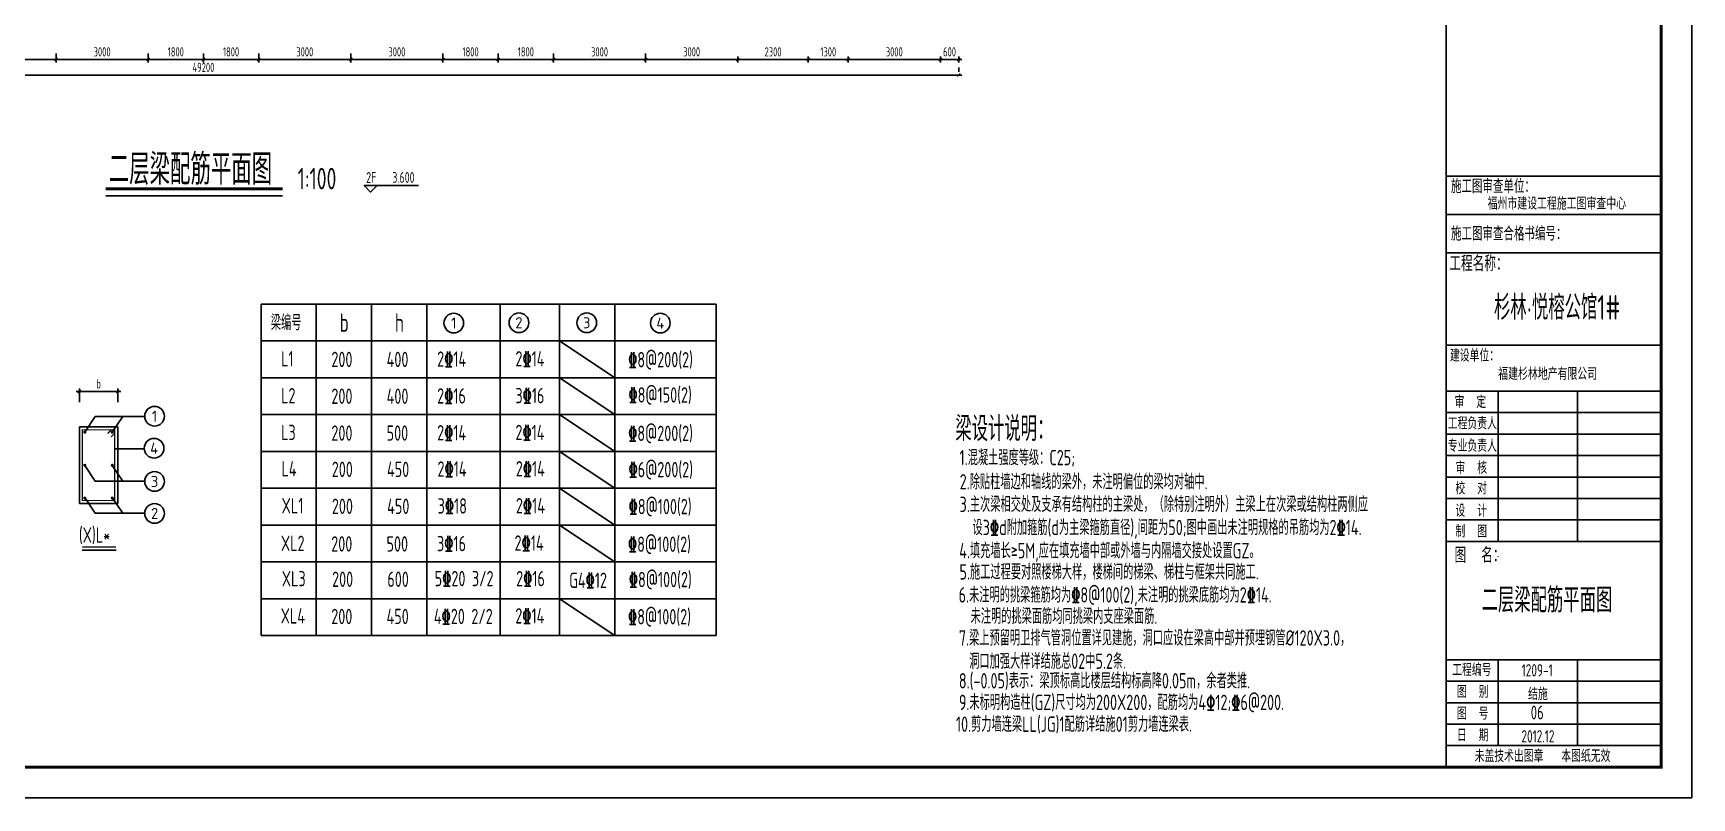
# Model space of a CAD drawing. Extents: x 580289 to 1106878, y -144605 to 78052.
# Drawn here: x 780266 to 834287, y -61777 to -36859 of the extents above; entities that cross this region are included whole.
import ezdxf
from ezdxf.enums import TextEntityAlignment as Align

# ---------------------------------------------------------------- set-up
doc = ezdxf.new("R2010")
doc.units = 0
doc.header["$LTSCALE"] = 100
doc.linetypes.add('CONTINOUS', pattern=[0])
doc.layers.get('0').update_dxf_attribs({"linetype": 'CONTINUOUS'})
doc.layers.get('Defpoints').update_dxf_attribs({"linetype": 'CONTINUOUS'})
for name, color, linetype in [('BBAR', 1, 'CONTINUOUS'), ('BDIM', 3, 'CONTINUOUS'), ('BSET', 2, 'CONTINUOUS'), ('DIM', 3, 'CONTINUOUS'), ('LAYER2', 7, 'CONTINUOUS'), ('PDIM', 3, 'CONTINUOUS'), ('TAB', 7, 'CONTINUOUS'), ('TEXT', 2, 'CONTINUOUS'), ('tm', 7, 'CONTINUOUS'), ('T图框', 7, 'CONTINUOUS'), ('图框', 254, 'CONTINUOUS')]:
    doc.layers.add(name, color=color, linetype=linetype)
doc.styles.add('HZ', font='tssdeng.shx', dxfattribs={"width": 0.7, "bigfont": 'tssdchn.shx'})
doc.styles.add('HZTXT2', font='tssdeng.shx', dxfattribs={"width": 0.7, "bigfont": 'tssdchn.shx'})
doc.styles.get("Standard").update_dxf_attribs({"font": 'tssdeng.shx', "width": 0.7, "bigfont": 'tssdchn.shx'})
doc.styles.add('TSSD_Dimension', font='Tssdeng.shx', dxfattribs={"width": 0.7, "bigfont": 'tssdchn.shx'})
doc.dimstyles.new('TSSD_100_100', dxfattribs={"dimtxt": 300, "dimasz": 100, "dimexe": 100, "dimexo": 250, "dimgap": 100, "dimtad": 1, "dimdec": 0, "dimzin": 0, "dimdsep": 46, "dimtxsty": 'TSSD_Dimension', "dimblk": 'ARCHTICK', "dimcen": 0, "dimdle": 100, "dimclrt": 7, "dimadec": 0, "dimazin": 0, "dimtfac": 1, "dimtdec": 0, "dimtix": 1, "dimtmove": 2, "dimatfit": 3, "dimfxl": 1, "dimtolj": 1, "dimtzin": 0, "dimarcsym": 0})

# ---------------------------------------------------------------- blocks, each defined once
blk = doc.blocks.new('A$C72C84CBD')
at = {"layer": '图框', "color": 0}
for p, q in [((76100, 1000), (76100, 58400)), ((76100, 20254), (83100, 20254)), ((76100, 19004), (83100, 19004)), ((76100, 17754), (83100, 17754)), ((76100, 14754), (83100, 14754)), ((76100, 13254), (83100, 13254)), ((77791, 13254), (77791, 8354)), ((80377, 13254), (80377, 8354)), ((76100, 12554), (83100, 12554)), ((76100, 11854), (83100, 11854)), ((76100, 11154), (83100, 11154)), ((76100, 10454), (83100, 10454)), ((76100, 9754), (83100, 9754)), ((76100, 9054), (83100, 9054)), ((76100, 8354), (83100, 8354)), ((77791, 7859), (77791, 7854)), ((76100, 4500), (83100, 4500)), ((77791, 4500), (77791, 1700)), ((80377, 4500), (80377, 1700)), ((76100, 3800), (83100, 3800)), ((83100, 3459), (83100, 2400)), ((76100, 3100), (83100, 3100)), ((83100, 2400), (76100, 2400)), ((83100, 1700), (76100, 1700))]:
    blk.add_line(p, q, dxfattribs=at)
for points in [[(0, 0), (0, 59400), (84100, 59400), (84100, 0)], [(0, 0), (84100, 0), (84100, 59400), (0, 59400)]]:
    blk.add_lwpolyline(points, close=True, dxfattribs=at)
at = {"layer": '图框', "color": 0, "const_width": 100}
blk.add_lwpolyline([(2500, 1000), (83100, 1000), (83100, 58400), (2500, 58400)], close=True, dxfattribs=at)
at = {"layer": '图框', "color": 0, "style": 'HZTXT2', "width": 0.8}
for s, height, p in [('施工图审查单位：', 450, (77622, 19953)), ('施工图审查合格书编号：', 450, (78136, 18409)), ('工程名称：', 500, (77151, 17437)), ('建设单位：', 400, (77022, 14436)), ('审  定', 400, (76886, 12921)), ('工程负责人', 400, (76952, 12224)), ('专业负责人', 400, (76952, 11495)), ('审  核', 400, (76915, 10777)), ('校  对', 400, (76916, 10109)), ('设  计', 400, (76915, 9376)), ('制  图', 400, (76915, 8703)), ('图  名：', 500, (77188, 7934)), ('工程编号', 400, (76935, 4192)), ('图  别', 400, (76963, 3475)), ('图  号', 400, (76963, 2758)), ('日  期', 400, (76963, 2058)), ('未盖技术出图章   本图纸无效', 400, (79237, 1389))]:
    blk.add_text(s, height=height, dxfattribs=at).set_placement(p, align=Align.MIDDLE)
blk = doc.blocks.new('图框')
at = {"layer": 'T图框', "color": 4}
blk.add_blockref('A$C72C84CBD', (602717, 102744), dxfattribs=at)
at = {"layer": 'T图框', "color": 1, "linetype": 'ByBlock', "style": 'HZ', "width": 0.7}
for s, p in [('福州市建设工程施工图审查中心', (682420, 122134)), ('福建杉林地产有限公司', (682122, 116580))]:
    blk.add_text(s, height=400, dxfattribs=at).set_placement(p, align=Align.MIDDLE)
at = {"layer": 'T图框', "linetype": 'ByBlock', "style": 'HZ', "width": 0.7}
for s, p in [('1209-1', (681780, 106900)), ('结施', (681805, 106149)), ('2012.12', (681805, 104749))]:
    blk.add_text(s, height=400, dxfattribs=at).set_placement(p, align=Align.MIDDLE)
blk = doc.blocks.new('_ArchTick')
at = {"color": 0, "linetype": 'ByBlock', "const_width": 0.4}
blk.add_lwpolyline([(-0.5, -0.5), (0.5, 0.5)], dxfattribs=at)
blk = doc.blocks.new('*D1346')
at = {"layer": 'Defpoints', "color": 0}
for p in [(809812, -37367), (809812, -37718), (810412, -37367)]:
    blk.add_point(p, dxfattribs=at)
at = {"layer": 'DIM', "color": 0, "lineweight": -2}
for p, q in [((809812, -37718), (809712, -37718)), ((809812, -37617), (809812, -37818)), ((810412, -37718), (809812, -37718)), ((810412, -37617), (810412, -37818)), ((810412, -37718), (810512, -37718))]:
    blk.add_line(p, q, dxfattribs=at)
at = {"layer": 'DIM', "color": 0, "lineweight": -2, "xscale": 100, "yscale": 100, "zscale": 100}
blk.add_blockref('_ArchTick', (809812, -37718), dxfattribs=at)
at = {"layer": 'DIM', "color": 0, "lineweight": -2, "xscale": 100, "yscale": 100, "zscale": 100, "rotation": 180}
blk.add_blockref('_ArchTick', (810412, -37718), dxfattribs=at)
at = {"layer": 'DIM', "color": 7, "insert": (810112, -37468), "char_height": 300, "attachment_point": 5, "style": 'TSSD_Dimension'}
blk.add_mtext('\\A1;600', dxfattribs=at)
blk = doc.blocks.new('*D1347')
at = {"layer": 'Defpoints', "color": 0}
for p in [(806812, -37367), (806812, -37718), (809812, -37367)]:
    blk.add_point(p, dxfattribs=at)
at = {"layer": 'DIM', "color": 0, "lineweight": -2}
for p, q in [((809912, -37718), (806712, -37718)), ((806812, -37617), (806812, -37818)), ((809812, -37617), (809812, -37818))]:
    blk.add_line(p, q, dxfattribs=at)
at = {"layer": 'DIM', "color": 0, "lineweight": -2, "xscale": 100, "yscale": 100, "zscale": 100, "rotation": 180}
blk.add_blockref('_ArchTick', (806812, -37718), dxfattribs=at)
at = {"layer": 'DIM', "color": 0, "lineweight": -2, "xscale": 100, "yscale": 100, "zscale": 100}
blk.add_blockref('_ArchTick', (809812, -37718), dxfattribs=at)
at = {"layer": 'DIM', "color": 7, "insert": (808312, -37468), "char_height": 300, "attachment_point": 5, "style": 'TSSD_Dimension'}
blk.add_mtext('\\A1;3000', dxfattribs=at)
blk = doc.blocks.new('*D1348')
at = {"layer": 'Defpoints', "color": 0}
for p in [(805512, -37367), (805512, -37718), (806812, -37367)]:
    blk.add_point(p, dxfattribs=at)
at = {"layer": 'DIM', "color": 0, "lineweight": -2}
for p, q in [((806912, -37718), (805412, -37718)), ((805512, -37617), (805512, -37818)), ((806812, -37617), (806812, -37818))]:
    blk.add_line(p, q, dxfattribs=at)
at = {"layer": 'DIM', "color": 0, "lineweight": -2, "xscale": 100, "yscale": 100, "zscale": 100, "rotation": 180}
blk.add_blockref('_ArchTick', (805512, -37718), dxfattribs=at)
at = {"layer": 'DIM', "color": 0, "lineweight": -2, "xscale": 100, "yscale": 100, "zscale": 100}
blk.add_blockref('_ArchTick', (806812, -37718), dxfattribs=at)
at = {"layer": 'DIM', "color": 7, "insert": (806162, -37468), "char_height": 300, "attachment_point": 5, "style": 'TSSD_Dimension'}
blk.add_mtext('\\A1;1300', dxfattribs=at)
blk = doc.blocks.new('*D1349')
at = {"layer": 'Defpoints', "color": 0}
for p in [(803212, -37367), (803212, -37718), (805512, -37367)]:
    blk.add_point(p, dxfattribs=at)
at = {"layer": 'DIM', "color": 0, "lineweight": -2}
for p, q in [((805612, -37718), (803112, -37718)), ((803212, -37617), (803212, -37818)), ((805512, -37617), (805512, -37818))]:
    blk.add_line(p, q, dxfattribs=at)
at = {"layer": 'DIM', "color": 0, "lineweight": -2, "xscale": 100, "yscale": 100, "zscale": 100, "rotation": 180}
blk.add_blockref('_ArchTick', (803212, -37718), dxfattribs=at)
at = {"layer": 'DIM', "color": 0, "lineweight": -2, "xscale": 100, "yscale": 100, "zscale": 100}
blk.add_blockref('_ArchTick', (805512, -37718), dxfattribs=at)
at = {"layer": 'DIM', "color": 7, "insert": (804362, -37468), "char_height": 300, "attachment_point": 5, "style": 'TSSD_Dimension'}
blk.add_mtext('\\A1;2300', dxfattribs=at)
blk = doc.blocks.new('*D1350')
at = {"layer": 'Defpoints', "color": 0}
for p in [(800212, -37267), (800212, -37718), (803212, -37367)]:
    blk.add_point(p, dxfattribs=at)
at = {"layer": 'DIM', "color": 0, "lineweight": -2}
for p, q in [((803312, -37718), (800112, -37718)), ((800212, -37517), (800212, -37818)), ((803212, -37617), (803212, -37818))]:
    blk.add_line(p, q, dxfattribs=at)
at = {"layer": 'DIM', "color": 0, "lineweight": -2, "xscale": 100, "yscale": 100, "zscale": 100, "rotation": 180}
blk.add_blockref('_ArchTick', (800212, -37718), dxfattribs=at)
at = {"layer": 'DIM', "color": 0, "lineweight": -2, "xscale": 100, "yscale": 100, "zscale": 100}
blk.add_blockref('_ArchTick', (803212, -37718), dxfattribs=at)
at = {"layer": 'DIM', "color": 7, "insert": (801712, -37468), "char_height": 300, "attachment_point": 5, "style": 'TSSD_Dimension'}
blk.add_mtext('\\A1;3000', dxfattribs=at)
blk = doc.blocks.new('*D1351')
at = {"layer": 'Defpoints', "color": 0}
for p in [(797212, -37267), (800212, -37267), (797212, -37718)]:
    blk.add_point(p, dxfattribs=at)
at = {"layer": 'DIM', "color": 0, "lineweight": -2}
for p, q in [((800312, -37718), (797112, -37718)), ((797212, -37517), (797212, -37818)), ((800212, -37517), (800212, -37818))]:
    blk.add_line(p, q, dxfattribs=at)
at = {"layer": 'DIM', "color": 0, "lineweight": -2, "xscale": 100, "yscale": 100, "zscale": 100, "rotation": 180}
blk.add_blockref('_ArchTick', (797212, -37718), dxfattribs=at)
at = {"layer": 'DIM', "color": 0, "lineweight": -2, "xscale": 100, "yscale": 100, "zscale": 100}
blk.add_blockref('_ArchTick', (800212, -37718), dxfattribs=at)
at = {"layer": 'DIM', "color": 7, "insert": (798712, -37468), "char_height": 300, "attachment_point": 5, "style": 'TSSD_Dimension'}
blk.add_mtext('\\A1;3000', dxfattribs=at)
blk = doc.blocks.new('*D1352')
at = {"layer": 'Defpoints', "color": 0}
for p in [(795412, -37267), (797212, -37267), (795412, -37718)]:
    blk.add_point(p, dxfattribs=at)
at = {"layer": 'DIM', "color": 0, "lineweight": -2}
for p, q in [((797312, -37718), (795312, -37718)), ((795412, -37517), (795412, -37818)), ((797212, -37517), (797212, -37818))]:
    blk.add_line(p, q, dxfattribs=at)
at = {"layer": 'DIM', "color": 0, "lineweight": -2, "xscale": 100, "yscale": 100, "zscale": 100, "rotation": 180}
blk.add_blockref('_ArchTick', (795412, -37718), dxfattribs=at)
at = {"layer": 'DIM', "color": 0, "lineweight": -2, "xscale": 100, "yscale": 100, "zscale": 100}
blk.add_blockref('_ArchTick', (797212, -37718), dxfattribs=at)
at = {"layer": 'DIM', "color": 7, "insert": (796312, -37468), "char_height": 300, "attachment_point": 5, "style": 'TSSD_Dimension'}
blk.add_mtext('\\A1;1800', dxfattribs=at)
blk = doc.blocks.new('*D1353')
at = {"layer": 'Defpoints', "color": 0}
for p in [(793612, -37267), (795412, -37267), (793612, -37718)]:
    blk.add_point(p, dxfattribs=at)
at = {"layer": 'DIM', "color": 0, "lineweight": -2}
for p, q in [((795512, -37718), (793512, -37718)), ((793612, -37517), (793612, -37818)), ((795412, -37517), (795412, -37818))]:
    blk.add_line(p, q, dxfattribs=at)
at = {"layer": 'DIM', "color": 0, "lineweight": -2, "xscale": 100, "yscale": 100, "zscale": 100, "rotation": 180}
blk.add_blockref('_ArchTick', (793612, -37718), dxfattribs=at)
at = {"layer": 'DIM', "color": 0, "lineweight": -2, "xscale": 100, "yscale": 100, "zscale": 100}
blk.add_blockref('_ArchTick', (795412, -37718), dxfattribs=at)
at = {"layer": 'DIM', "color": 7, "insert": (794512, -37468), "char_height": 300, "attachment_point": 5, "style": 'TSSD_Dimension'}
blk.add_mtext('\\A1;1800', dxfattribs=at)
blk = doc.blocks.new('*D1354')
at = {"layer": 'Defpoints', "color": 0}
for p in [(790612, -37267), (793612, -37267), (790612, -37718)]:
    blk.add_point(p, dxfattribs=at)
at = {"layer": 'DIM', "color": 0, "lineweight": -2}
for p, q in [((793712, -37718), (790512, -37718)), ((790612, -37517), (790612, -37818)), ((793612, -37517), (793612, -37818))]:
    blk.add_line(p, q, dxfattribs=at)
at = {"layer": 'DIM', "color": 0, "lineweight": -2, "xscale": 100, "yscale": 100, "zscale": 100, "rotation": 180}
blk.add_blockref('_ArchTick', (790612, -37718), dxfattribs=at)
at = {"layer": 'DIM', "color": 0, "lineweight": -2, "xscale": 100, "yscale": 100, "zscale": 100}
blk.add_blockref('_ArchTick', (793612, -37718), dxfattribs=at)
at = {"layer": 'DIM', "color": 7, "insert": (792112, -37468), "char_height": 300, "attachment_point": 5, "style": 'TSSD_Dimension'}
blk.add_mtext('\\A1;3000', dxfattribs=at)
blk = doc.blocks.new('*D1355')
at = {"layer": 'Defpoints', "color": 0}
for p in [(787612, -37267), (790612, -37267), (787612, -37718)]:
    blk.add_point(p, dxfattribs=at)
at = {"layer": 'DIM', "color": 0, "lineweight": -2}
for p, q in [((790712, -37718), (787512, -37718)), ((787612, -37517), (787612, -37818)), ((790612, -37517), (790612, -37818))]:
    blk.add_line(p, q, dxfattribs=at)
at = {"layer": 'DIM', "color": 0, "lineweight": -2, "xscale": 100, "yscale": 100, "zscale": 100, "rotation": 180}
blk.add_blockref('_ArchTick', (787612, -37718), dxfattribs=at)
at = {"layer": 'DIM', "color": 0, "lineweight": -2, "xscale": 100, "yscale": 100, "zscale": 100}
blk.add_blockref('_ArchTick', (790612, -37718), dxfattribs=at)
at = {"layer": 'DIM', "color": 7, "insert": (789112, -37468), "char_height": 300, "attachment_point": 5, "style": 'TSSD_Dimension'}
blk.add_mtext('\\A1;3000', dxfattribs=at)
blk = doc.blocks.new('*D1356')
at = {"layer": 'Defpoints', "color": 0}
for p in [(785812, -37267), (787612, -37267), (785812, -37718)]:
    blk.add_point(p, dxfattribs=at)
at = {"layer": 'DIM', "color": 0, "lineweight": -2}
for p, q in [((787712, -37718), (785712, -37718)), ((785812, -37517), (785812, -37818)), ((787612, -37517), (787612, -37818))]:
    blk.add_line(p, q, dxfattribs=at)
at = {"layer": 'DIM', "color": 0, "lineweight": -2, "xscale": 100, "yscale": 100, "zscale": 100, "rotation": 180}
blk.add_blockref('_ArchTick', (785812, -37718), dxfattribs=at)
at = {"layer": 'DIM', "color": 0, "lineweight": -2, "xscale": 100, "yscale": 100, "zscale": 100}
blk.add_blockref('_ArchTick', (787612, -37718), dxfattribs=at)
at = {"layer": 'DIM', "color": 7, "insert": (786712, -37468), "char_height": 300, "attachment_point": 5, "style": 'TSSD_Dimension'}
blk.add_mtext('\\A1;1800', dxfattribs=at)
blk = doc.blocks.new('*D1357')
at = {"layer": 'Defpoints', "color": 0}
for p in [(784012, -37267), (785812, -37267), (784012, -37718)]:
    blk.add_point(p, dxfattribs=at)
at = {"layer": 'DIM', "color": 0, "lineweight": -2}
for p, q in [((785912, -37718), (783912, -37718)), ((784012, -37517), (784012, -37818)), ((785812, -37517), (785812, -37818))]:
    blk.add_line(p, q, dxfattribs=at)
at = {"layer": 'DIM', "color": 0, "lineweight": -2, "xscale": 100, "yscale": 100, "zscale": 100, "rotation": 180}
blk.add_blockref('_ArchTick', (784012, -37718), dxfattribs=at)
at = {"layer": 'DIM', "color": 0, "lineweight": -2, "xscale": 100, "yscale": 100, "zscale": 100}
blk.add_blockref('_ArchTick', (785812, -37718), dxfattribs=at)
at = {"layer": 'DIM', "color": 7, "insert": (784912, -37468), "char_height": 300, "attachment_point": 5, "style": 'TSSD_Dimension'}
blk.add_mtext('\\A1;1800', dxfattribs=at)
blk = doc.blocks.new('*D1358')
at = {"layer": 'Defpoints', "color": 0}
for p in [(781012, -37267), (784012, -37267), (781012, -37718)]:
    blk.add_point(p, dxfattribs=at)
at = {"layer": 'DIM', "color": 0, "lineweight": -2}
for p, q in [((784112, -37718), (780912, -37718)), ((781012, -37517), (781012, -37818)), ((784012, -37517), (784012, -37818))]:
    blk.add_line(p, q, dxfattribs=at)
at = {"layer": 'DIM', "color": 0, "lineweight": -2, "xscale": 100, "yscale": 100, "zscale": 100, "rotation": 180}
blk.add_blockref('_ArchTick', (781012, -37718), dxfattribs=at)
at = {"layer": 'DIM', "color": 0, "lineweight": -2, "xscale": 100, "yscale": 100, "zscale": 100}
blk.add_blockref('_ArchTick', (784012, -37718), dxfattribs=at)
at = {"layer": 'DIM', "color": 7, "insert": (782512, -37468), "char_height": 300, "attachment_point": 5, "style": 'TSSD_Dimension'}
blk.add_mtext('\\A1;3000', dxfattribs=at)
blk = doc.blocks.new('*D1359')
at = {"layer": 'Defpoints', "color": 0}
for p in [(778012, -37267), (781012, -37267), (778012, -37718)]:
    blk.add_point(p, dxfattribs=at)
at = {"layer": 'DIM', "color": 0, "lineweight": -2}
for p, q in [((781112, -37718), (777912, -37718)), ((778012, -37517), (778012, -37818)), ((781012, -37517), (781012, -37818))]:
    blk.add_line(p, q, dxfattribs=at)
at = {"layer": 'DIM', "color": 0, "lineweight": -2, "xscale": 100, "yscale": 100, "zscale": 100, "rotation": 180}
blk.add_blockref('_ArchTick', (778012, -37718), dxfattribs=at)
at = {"layer": 'DIM', "color": 0, "lineweight": -2, "xscale": 100, "yscale": 100, "zscale": 100}
blk.add_blockref('_ArchTick', (781012, -37718), dxfattribs=at)
at = {"layer": 'DIM', "color": 7, "insert": (779512, -37468), "char_height": 300, "attachment_point": 5, "style": 'TSSD_Dimension'}
blk.add_mtext('\\A1;3000', dxfattribs=at)
blk = doc.blocks.new('*D1368')
at = {"layer": 'Defpoints', "color": 0}
for p in [(761212, -38223), (810412, -38223), (810412, -38223)]:
    blk.add_point(p, dxfattribs=at)
at = {"layer": 'DIM', "color": 0, "lineweight": -2}
for p, q in [((761112, -38223), (810512, -38223)), ((761212, -38473), (761212, -38323)), ((810412, -37973), (810412, -38123))]:
    blk.add_line(p, q, dxfattribs=at)
at = {"layer": 'DIM', "color": 0, "lineweight": -2, "xscale": 100, "yscale": 100, "zscale": 100, "rotation": 180}
blk.add_blockref('_ArchTick', (761212, -38223), dxfattribs=at)
at = {"layer": 'DIM', "color": 0, "lineweight": -2, "xscale": 100, "yscale": 100, "zscale": 100}
blk.add_blockref('_ArchTick', (810412, -38223), dxfattribs=at)
at = {"layer": 'DIM', "color": 7, "insert": (785812, -37973), "char_height": 300, "attachment_point": 5, "style": 'TSSD_Dimension'}
blk.add_mtext('\\A1;49200', dxfattribs=at)
blk = doc.blocks.new('AXI0')
blk.add_circle((0, 0), 400)
blk.add_attdef('AXIS', text='', height=450).set_placement((0, 0), align=Align.MIDDLE)
blk = doc.blocks.new('*D1434')
at = {"layer": 'BDIM', "color": 0, "lineweight": -2}
for p, q in [((781670, -48535), (783120, -48535)), ((781770, -48885), (781770, -48435)), ((783020, -48885), (783020, -48435))]:
    blk.add_line(p, q, dxfattribs=at)
at = {"layer": 'Defpoints', "color": 0}
for p in [(783020, -48535), (781770, -49135), (783020, -49135)]:
    blk.add_point(p, dxfattribs=at)
at = {"layer": 'BDIM', "color": 0, "lineweight": -2, "xscale": 100, "yscale": 100, "zscale": 100, "rotation": 180}
blk.add_blockref('_ArchTick', (781770, -48535), dxfattribs=at)
at = {"layer": 'BDIM', "color": 0, "lineweight": -2, "xscale": 100, "yscale": 100, "zscale": 100}
blk.add_blockref('_ArchTick', (783020, -48535), dxfattribs=at)
at = {"layer": 'BDIM', "color": 7, "insert": (782395, -48285), "char_height": 300, "attachment_point": 5, "style": 'TSSD_Dimension'}
blk.add_mtext('\\A1;b', dxfattribs=at)

msp = doc.modelspace()

# ---------------------------------------------------------------- linework, layer by layer
at = {"layer": 'BBAR', "const_width": 40}
msp.add_lwpolyline([(782691, -49904.7), (782811.2, -49784.5), (782921.2, -49784.5), (782921.2, -52086.5), (781869.2, -52086.5), (781869.2, -49784.5), (782921.2, -49784.5), (782921.2, -49894.5), (782801, -50014.7)], dxfattribs=at)
at = {"layer": 'BBAR', "const_width": 50}
for points in [[(781922, -49862.2, 1), (781972, -49862.2, 1)], [(782818.4, -49862.2, 1), (782868.4, -49862.2, 1)], [(781922, -50938.7, 1), (781972, -50938.7, 1)], [(782818.4, -50938.7, 1), (782868.4, -50938.7, 1)], [(781922, -52008.7, 1), (781972, -52008.7, 1)], [(782818.4, -52008.7, 1), (782868.4, -52008.7, 1)]]:
    msp.add_lwpolyline(points, format="xyb", close=True, dxfattribs=at)
at = {"layer": 'BDIM'}
for p, q in [((782843.4, -49860.1), (783186.3, -49351.2)), ((783886.5, -50406.6), (782921.2, -50406.6)), ((782843.4, -50949.3), (783186.3, -51458.3)), ((782843.4, -51992.3), (783186.3, -52501.3))]:
    msp.add_line(p, q, dxfattribs=at)
for points in [[(781947, -49860.1), (782289.9, -49351.2), (783900.3, -49351.2)], [(781947, -50949.3), (782289.9, -51458.3), (783900.3, -51458.3)], [(781947, -51992.3), (782289.9, -52501.3), (783900.3, -52501.3)]]:
    msp.add_lwpolyline(points, dxfattribs=at)
at = {"layer": 'BSET'}
for p, q in [((781770.2, -52185.5), (781770.2, -49685.5)), ((783020.2, -49685.5), (781770.2, -49685.5)), ((783020.2, -52185.5), (783020.2, -49685.5)), ((781770.2, -52185.5), (783020.2, -52185.5))]:
    msp.add_line(p, q, dxfattribs=at)
at = {"layer": 'BSET', "color": 4}
msp.add_line((781866.8, -53702.5), (782966.8, -53702.5), dxfattribs=at)
at = {"layer": 'BSET', "color": 4, "const_width": 50}
msp.add_lwpolyline([(781866.8, -53602.5), (782966.8, -53602.5)], dxfattribs=at)
at = {"layer": 'LAYER2'}
for p, q in [((797412, -46890.2), (799212, -48090.2)), ((797412, -48090.2), (799212, -49290.2)), ((797412, -49290.2), (799212, -50490.2)), ((797412, -50490.2), (799212, -51690.2)), ((797412, -51690.2), (799212, -52890.2)), ((797412, -52890.2), (799212, -54090.2)), ((797412, -55290.2), (799212, -56490.2))]:
    msp.add_line(p, q, dxfattribs=at)
at = {"layer": 'TAB'}
for p, q in [((787686.5, -45690.2), (802505.4, -45690.2)), ((787686.5, -45690.2), (787686.5, -51690.2)), ((789486.5, -45690.2), (789486.5, -51690.2)), ((791286.5, -45690.2), (791286.5, -51690.2)), ((793086.5, -45690.2), (793086.5, -51690.2)), ((795475.2, -45690.2), (795475.2, -51690.2)), ((797412, -45690.2), (797412, -51690.2)), ((799212, -45690.2), (799212, -51690.2)), ((802505.4, -45690.2), (802505.4, -51690.2)), ((787686.5, -46890.2), (802505.4, -46890.2)), ((787686.5, -48090.2), (802505.4, -48090.2)), ((787686.5, -49290.2), (802505.4, -49290.2)), ((787686.5, -49290.2), (787686.5, -51690.2)), ((789486.5, -49290.2), (789486.5, -51690.2)), ((791286.5, -49290.2), (791286.5, -51690.2)), ((793086.5, -49290.2), (793086.5, -51690.2)), ((795475.2, -49290.2), (795475.2, -51690.2)), ((797412, -49290.2), (797412, -51690.2)), ((799212, -49290.2), (799212, -51690.2)), ((802505.4, -49290.2), (802505.4, -51690.2)), ((787686.5, -50490.2), (802505.4, -50490.2)), ((787686.5, -51690.2), (787686.5, -52890.2)), ((787686.5, -51690.2), (802505.4, -51690.2)), ((787686.5, -51690.2), (802505.4, -51690.2)), ((787686.5, -51690.2), (787686.5, -56490.2)), ((787686.5, -51690.2), (787686.5, -56490.2)), ((787686.5, -51690.2), (787686.5, -56490.2)), ((789486.5, -51690.2), (789486.5, -52890.2)), ((789486.5, -51690.2), (789486.5, -56490.2)), ((789486.5, -51690.2), (789486.5, -56490.2)), ((791286.5, -51690.2), (791286.5, -52890.2)), ((791286.5, -51690.2), (791286.5, -56490.2)), ((791286.5, -51690.2), (791286.5, -56490.2)), ((791286.5, -51690.2), (791286.5, -56490.2)), ((793086.5, -51690.2), (793086.5, -52890.2)), ((793086.5, -51690.2), (793086.5, -56490.2)), ((793086.5, -51690.2), (793086.5, -56490.2)), ((793086.5, -51690.2), (793086.5, -56490.2)), ((795475.2, -51690.2), (795475.2, -52890.2)), ((795475.2, -51690.2), (795475.2, -56490.2)), ((795475.2, -51690.2), (795475.2, -56490.2)), ((795475.2, -51690.2), (795475.2, -56490.2)), ((797412, -51690.2), (797412, -52890.2)), ((797412, -51690.2), (797412, -56490.2)), ((797412, -51690.2), (797412, -56490.2)), ((797412, -51690.2), (797412, -56490.2)), ((799212, -51690.2), (799212, -52890.2)), ((799212, -51690.2), (799212, -56490.2)), ((799212, -51690.2), (799212, -56490.2)), ((799212, -51690.2), (799212, -56490.2)), ((802505.4, -51690.2), (802505.4, -52890.2)), ((802505.4, -51690.2), (802505.4, -56490.2)), ((802505.4, -51690.2), (802505.4, -56490.2)), ((802505.4, -51690.2), (802505.4, -56490.2)), ((787686.5, -52890.2), (802505.4, -52890.2)), ((787686.5, -54090.2), (802505.4, -54090.2)), ((787686.5, -55290.2), (802505.4, -55290.2)), ((787686.5, -56490.2), (802505.4, -56490.2))]:
    msp.add_line(p, q, dxfattribs=at)
at = {"layer": 'TEXT'}
for p, q in [((782627, -41931.6), (788388.1, -41931)), ((782627, -42157.6), (788388.1, -42157))]:
    msp.add_line(p, q, dxfattribs=at)
at = {"layer": 'TEXT', "const_width": 100}
msp.add_lwpolyline([(782627, -41931), (788388.1, -41930.4)], dxfattribs=at)
at = {"layer": 'tm', "linetype": 'CONTINOUS', "elevation": -1381.6}
msp.add_lwpolyline([(792812.3, -41826), (791046.9, -41826), (791256.9, -42036), (791466.9, -41826)], dxfattribs=at)

# ---------------------------------------------------------------- block references
at = {"layer": 'PDIM', "xscale": 0.8000000000465661, "yscale": 0.8000000000465661, "zscale": 0.8}
for p, values in [((793966.1, -46305.5), {'AXIS': '1'}), ((796087.3, -46295.1), {'AXIS': '2'}), ((798294.6, -46295.1), {'AXIS': '3'}), ((800691.8, -46305.5), {'AXIS': '4'}), ((784220.2, -49342.1), {'AXIS': '1'}), ((784205.8, -50385.6), {'AXIS': '4'}), ((784220.2, -51467.4), {'AXIS': '3'}), ((784220.2, -52510.4), {'AXIS': '2'})]:
    msp.add_blockref('AXI0', p, dxfattribs=at).add_auto_attribs(values)
at = {"layer": 'T图框'}
msp.add_blockref('图框', (147470.2, -164520.5), dxfattribs=at)

# ---------------------------------------------------------------- texts
at = {"color": 4, "width": 0.7}
msp.add_text('杉林·悦榕公馆1#', height=800, dxfattribs=at).set_placement((829899.5, -45752.2), align=Align.MIDDLE)
at = {"layer": 'BSET', "color": 4, "width": 0.7}
msp.add_text('(X)L*', height=500, dxfattribs=at).set_placement((781755, -53461.2))
at = {"layer": 'TEXT', "width": 0.7}
for s, height, p in [('二层梁配筋平面图', 1000, (782727.3, -41794.7)), ('1:100', 700, (788880.9, -41948.3)), ('梁编号', 500, (788007.2, -46540.2)), ('b', 600, (790246.5, -46590.2)), ('h', 600, (792046.5, -46590.2)), ('L1', 500, (788340.2, -47720.6)), ('200', 500, (789978.2, -47740.2)), ('400', 500, (791778.2, -47740.2)), ('2\x8414', 500, (793422.4, -47729)), ('2\x8414', 500, (795972.4, -47720.8)), ('%%1328@200(2)', 500, (799643.1, -47749.2)), ('L2', 500, (788340.2, -48920.6)), ('200', 500, (789978.2, -48940.2)), ('400', 500, (791778.2, -48940.2)), ('2\x8416', 500, (793422.4, -48929)), ('3\x8416', 500, (795972.4, -48920.8)), ('\x848@150(2)', 500, (799653.4, -48897.8)), ('L3', 500, (788340.2, -50120.6)), ('200', 500, (789978.2, -50140.2)), ('500', 500, (791778.2, -50140.2)), ('2\x8414', 500, (793422.4, -50129)), ('2\x8414', 500, (795972.4, -50120.8)), ('\x848@200(2)', 500, (799643.1, -50149.2)), ('梁设计说明：', 800, (810300.6, -50149.5, -690.8)), ('\x846@200(2)', 500, (799655.8, -51331.4)), ('1.混凝土强度等级：C25;', 500, (810437.3, -50939.1, -690.8)), ('L4', 500, (788353, -51302.8)), ('200', 500, (789990.9, -51322.4)), ('450', 500, (791790.9, -51322.4)), ('2\x8414', 500, (793435.1, -51311.2)), ('2\x8414', 500, (795985.1, -51302.9)), ('2.除贴柱墙边和轴线的梁外，未注明偏位的梁均对轴中.', 500, (810442, -51727.7, -690.8)), ('XL1', 500, (788357.5, -52506.8)), ('200', 500, (789995.4, -52526.4)), ('450', 500, (791795.4, -52526.4)), ('3%%13218', 500, (793439.7, -52515.2)), ('2\x8414', 500, (795989.6, -52506.9)), ('\x848@100(2)', 500, (799660.3, -52535.4)), ('3.主次梁相交处及支承有结构柱的主梁处，（除特别注明外）主梁上在次梁或结构柱两侧应', 500, (810439.7, -52462.9)), ('设3\x84d附加箍筋(d为主梁箍筋直径),间距为50;图中画出未注明规格的吊筋均为2\x8414.', 500, (810858.5, -53216.8)), ('XL2', 500, (788336.1, -53733.5)), ('200', 500, (789974.1, -53753.1)), ('500', 500, (791774.1, -53753.1)), ('3\x8416', 500, (793418.3, -53741.9)), ('2%%13214', 500, (795945.3, -53722.9)), ('\x848@100(2)', 500, (799639, -53762.1)), ('4.填充墙长≥5M,应在填充墙中部或外墙与内隔墙交接处设置GZ。', 500, (810426.6, -53973)), ('XL3', 500, (788363.3, -54884)), ('200', 500, (790001.3, -54903.6)), ('600', 500, (791801.3, -54903.6)), ('5\x8420 3/2', 500, (793344, -54882.3)), ('2\x8416', 500, (795995.5, -54884.1)), ('G4%%13212', 500, (797724.6, -54937.7)), ('\x848@100(2)', 500, (799666.1, -54912.6)), ('5.施工过程要对照楼梯大样，楼梯间的梯梁、梯柱与框架共同施工.', 500, (810435.3, -54665.2, -690.8)), ('6.未注明的挑梁箍筋均为\x848@100(2),未注明的挑梁底筋均为2\x8414.', 500, (810407.9, -55413.4)), ('XL4', 500, (788326.7, -56096.6)), ('200', 500, (789975.2, -56116.2)), ('450', 500, (791775.2, -56116.2)), ('4%%13220 2/2 ', 500, (793317.2, -56115.8)), ('2%%13214', 500, (795969.4, -56096.7)), ('\x848@100(2)', 500, (799640, -56125.2)), ('未注明的挑梁面筋均同挑梁内支座梁面筋.', 500, (810797.4, -56108.5)), ('7.梁上预留明卫排气管洞位置详见建施，洞口应设在梁高中部并预埋钢管%%C120X3.0，', 500, (810416, -56816.2)), ('洞口加强大样详结施总02中5.2条.', 500, (810749.8, -57574.5)), ('8.(-0.05)表示：梁顶标高比楼层结构标高降0.05m，余者类推.', 500, (810415.6, -58212.1)), ('9.未标明构造柱(GZ)尺寸均为200X200，配筋均为4\x8312;\x846@200.', 500, (810415.6, -58915.5)), ('06', 450, (829041.1, -59219.7)), ('10.剪力墙连梁LL(JG)1配筋详结施01剪力墙连梁表.', 500, (810319, -59626.5))]:
    msp.add_text(s, height=height, dxfattribs=at).set_placement(p)
at = {"layer": 'TEXT', "text_generation_flag": 6, "width": 0.7}
msp.add_text('二层梁配筋平面图', height=800, rotation=180, dxfattribs=at).set_placement((827441.5, -55736.6))
at = {"layer": 'tm', "width": 0.7}
for s, p in [('2F', (791276.4, -41561.2, -2763.3)), ('3.600', (792325.1, -41561.2))]:
    msp.add_text(s, height=350, rotation=0, dxfattribs=at).set_placement(p, align=Align.MIDDLE)

# ---------------------------------------------------------------- dimensions: what is measured, and where the dimension line sits
at = {"layer": 'BDIM'}
dim = msp.add_linear_dim(base=(783020.2, -48534.9), p1=(781770.2, -49134.9), p2=(783020.2, -49134.9), text='b', dimstyle='TSSD_100_100', dxfattribs=at)
dim.commit()
dim.dimension.update_dxf_attribs({"geometry": '*D1434', "text_midpoint": (782395.2, -48284.9)})
at = {"layer": 'DIM'}
for base, p1, p2, picture, middle in [((778011.9, -37717.7), (781011.9, -37266.9), (778011.9, -37266.9), '*D1359', (779511.9, -37467.7)), ((781011.9, -37717.7), (784011.9, -37266.9), (781011.9, -37266.9), '*D1358', (782511.9, -37467.7)), ((784011.9, -37717.7), (785811.9, -37266.9), (784011.9, -37266.9), '*D1357', (784911.9, -37467.7)), ((785811.9, -37717.7), (787611.9, -37266.9), (785811.9, -37266.9), '*D1356', (786711.9, -37467.7)), ((787611.9, -37717.7), (790611.9, -37266.9), (787611.9, -37266.9), '*D1355', (789111.9, -37467.7)), ((790611.9, -37717.7), (793611.9, -37266.9), (790611.9, -37266.9), '*D1354', (792111.9, -37467.7)), ((793611.9, -37717.7), (795411.9, -37266.9), (793611.9, -37266.9), '*D1353', (794511.9, -37467.7)), ((795411.9, -37717.7), (797211.9, -37266.9), (795411.9, -37266.9), '*D1352', (796311.9, -37467.7)), ((797211.9, -37717.7), (800211.9, -37266.9), (797211.9, -37266.9), '*D1351', (798711.9, -37467.7)), ((800211.9, -37717.7), (803211.9, -37367), (800211.9, -37266.9), '*D1350', (801711.9, -37467.7)), ((803211.9, -37717.7), (805511.9, -37367), (803211.9, -37367), '*D1349', (804361.9, -37467.7)), ((805511.9, -37717.7), (806811.9, -37367), (805511.9, -37367), '*D1348', (806161.9, -37467.7)), ((806811.9, -37717.7), (809811.9, -37367), (806811.9, -37367), '*D1347', (808311.9, -37467.7)), ((809811.9, -37717.7), (810411.9, -37367), (809811.9, -37367), '*D1346', (810111.9, -37467.7)), ((810411.9, -38223.2), (761211.9, -38223.2), (810411.9, -38223.2), '*D1368', (785811.9, -37973.2))]:
    dim = msp.add_linear_dim(base=base, p1=p1, p2=p2, dimstyle='TSSD_100_100', dxfattribs=at)
    dim.commit()
    dim.dimension.update_dxf_attribs({"geometry": picture, "text_midpoint": middle})

doc.saveas('drawing.dxf')
